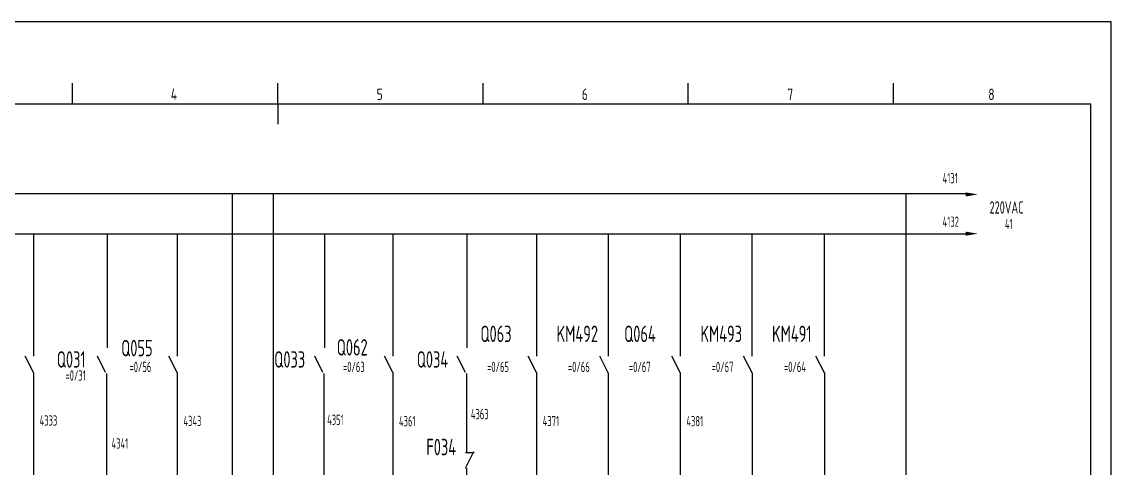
# Model space of a CAD drawing. Extents: x 590 to 9605, y -3741 to 975.
# Drawn here: x 4847.9 to 5113.2, y -1323.6 to -1214.8 of the extents above; entities that cross this region are included whole.
import ezdxf

# ---------------------------------------------------------------- set-up
doc = ezdxf.new("R2010")
doc.units = 0
doc.header["$LTSCALE"] = 2
doc.header["$MEASUREMENT"] = 0
doc.linetypes.add('DIVIDE', pattern=[1.25, 0.5, -0.25, 0, -0.25, 0, -0.25])
doc.layers.get('0').update_dxf_attribs({"linetype": 'CONTINUOUS'})
for name, color, linetype in [('01', 7, 'CONTINUOUS'), ('11', 3, 'CONTINUOUS'), ('CONTINUOUS', 7, 'CONTINUOUS'), ('DIVIDE', 1, 'DIVIDE')]:
    doc.layers.add(name, color=color, linetype=linetype)
doc.styles.add('ROMAN', font='ROMANC.shx', dxfattribs={"width": 0.7, "height": 0.7})
doc.styles.get("Standard").update_dxf_attribs({"font": 'isocp.shx', "width": 0.707, "bigfont": 'dfst.shx'})

msp = doc.modelspace()

# ---------------------------------------------------------------- linework, layer by layer
at = {"color": 1}
for p, q in [((4850.69, -1300.28), (4848.69, -1296.28)), ((4885.69, -1300.28), (4883.69, -1296.28)), ((4850.69, -1300.28), (4850.69, -1304.28)), ((4885.69, -1300.28), (4885.69, -1304.28)), ((4938.19, -1300.28), (4938.19, -1304.28)), ((4973.19, -1300.29), (4973.19, -1304.29)), ((4955.93, -1323.63), (4957.99, -1319.52))]:
    msp.add_line(p, q, dxfattribs=at)
at = {"layer": '01', "color": 1, "linetype": 'ByBlock', "ltscale": 2}
for p, q in [((4723.19, -1256.64), (5078.19, -1256.64)), ((4723.19, -1266.45), (5078.19, -1266.45)), ((4850.69, -1266.45), (4850.69, -1294.28)), ((4885.69, -1266.45), (4885.69, -1294.28)), ((4938.19, -1266.45), (4938.19, -1294.28)), ((4973.19, -1266.45), (4973.19, -1294.28)), ((4990.64, -1266.45), (4990.64, -1294.28)), ((5008.19, -1266.45), (5008.19, -1294.28)), ((5025.67, -1266.45), (5025.67, -1294.28)), ((5043.27, -1266.45), (5043.27, -1294.28)), ((4990.7, -1300.41), (4990.7, -1381.78)), ((5025.73, -1300.41), (5025.73, -1381.78)), ((5043.34, -1300.41), (5043.34, -1381.78)), ((4850.69, -1304.28), (4850.69, -1327.86)), ((4885.69, -1304.28), (4885.69, -1327.86)), ((4938.19, -1304.28), (4938.19, -1327.86)), ((4973.19, -1304.28), (4973.19, -1327.86)), ((5008.19, -1304.28), (5008.19, -1327.86))]:
    msp.add_line(p, q, dxfattribs=at)
at = {"layer": 'CONTINUOUS', "color": 3}
for p, q in [((5113.19, -1214.78), (4693.19, -1214.78)), ((5113.19, -1511.78), (5113.19, -1214.78))]:
    msp.add_line(p, q, dxfattribs=at)
at = {"layer": 'CONTINUOUS', "linetype": 'Continuous'}
for p, q in [((4860.19, -1234.78), (4860.19, -1229.78)), ((4960.19, -1234.78), (4960.19, -1229.78)), ((5010.19, -1234.78), (5010.19, -1229.78)), ((5060.19, -1234.78), (5060.19, -1229.78))]:
    msp.add_line(p, q, dxfattribs=at)
at = {"layer": 'CONTINUOUS'}
for p, q in [((4910.19, -1234.78), (4910.19, -1229.78)), ((4713.19, -1234.78), (5108.19, -1234.78)), ((4910.19, -1234.78), (4910.19, -1239.78)), ((5108.19, -1506.78), (5108.19, -1234.78))]:
    msp.add_line(p, q, dxfattribs=at)
at = {"layer": 'CONTINUOUS', "color": 0, "linetype": 'Continuous', "ltscale": 2}
for p, q in [((4899.16, -1382.25), (4899.16, -1256.64)), ((4909.14, -1382.25), (4909.14, -1256.64)), ((5063.19, -1256.64), (5063.19, -1381.78)), ((4868.61, -1266.45), (4868.61, -1294.28)), ((4921.56, -1266.45), (4921.56, -1294.28)), ((4956.27, -1266.45), (4956.27, -1294.28)), ((4868.27, -1300.28), (4866.27, -1296.28)), ((4921.21, -1300.28), (4919.21, -1296.28)), ((4955.93, -1300.28), (4953.93, -1296.28)), ((4868.48, -1300.51), (4868.48, -1327.95)), ((4921.42, -1300.51), (4921.42, -1327.95)), ((4956.14, -1300.51), (4956.14, -1319.84)), ((4956.14, -1323.59), (4956.14, -1345.52))]:
    msp.add_line(p, q, dxfattribs=at)
at = {"layer": 'CONTINUOUS', "color": 1}
for p, q in [((4850.69, -1292.28), (4850.69, -1296.28)), ((4885.69, -1292.28), (4885.69, -1296.28)), ((4938.19, -1292.28), (4938.19, -1296.28)), ((4973.19, -1292.29), (4973.19, -1296.29)), ((4990.64, -1292.29), (4990.64, -1296.29)), ((5008.19, -1292.28), (5008.19, -1296.28)), ((5025.67, -1292.29), (5025.67, -1296.29)), ((5043.27, -1292.29), (5043.27, -1296.29)), ((4938.19, -1300.28), (4936.19, -1296.28)), ((4973.19, -1300.29), (4971.19, -1296.29)), ((4990.7, -1300.41), (4988.64, -1296.29)), ((5008.19, -1300.28), (5006.19, -1296.28)), ((5025.73, -1300.41), (5023.67, -1296.29)), ((5043.34, -1300.41), (5041.27, -1296.29)), ((5008.19, -1300.28), (5008.19, -1304.28))]:
    msp.add_line(p, q, dxfattribs=at)
at = {"layer": 'CONTINUOUS', "color": 1, "ltscale": 2}
msp.add_line((4955.93, -1319.84), (4958, -1319.84), dxfattribs=at)
at = {"layer": 'DIVIDE', "color": 1}
for points in [[(5077.71, -1256.37), (5077.71, -1257.37), (5080.71, -1256.87)], [(5077.71, -1265.95), (5077.71, -1266.95), (5080.71, -1266.45)]]:
    msp.add_solid(points, dxfattribs=at)

# ---------------------------------------------------------------- texts
at = {"layer": '11', "char_height": 3.5, "attachment_point": 5}
for insert in [(4889.66, -1292.02), (4889.66, -1302.03)]:
    msp.add_mtext('\\A1;{\\C7;\\H0.5x;\\S^ ;}', dxfattribs=dict(at, insert=insert))
at = {"layer": 'CONTINUOUS', "linetype": 'Continuous', "style": 'ROMAN', "width": 0.7}
for s, p in [('4', (4884.14, -1233.84)), ('5', (4934.28, -1233.88)), ('6', (4984.26, -1233.88)), ('7', (5034.3, -1233.88)), ('8', (5083.24, -1233.88))]:
    msp.add_text(s, height=2.8, dxfattribs=at).set_placement(p)
at = {"layer": 'CONTINUOUS', "color": 1}
for s, height, width, p in [('4131', 2.5, 0.67, (5072.13, -1254.17)), ('220VAC', 3, 0.67, (5083.57, -1261.55)), ('4132', 2.5, 0.67, (5072.13, -1264.77)), ('41', 2.5, 0.67, (5087.3, -1265.32)), ('Q063', 4, 0.707, (4959.56, -1292.87)), ('KM492', 4, 0.707, (4978.11, -1292.87)), ('Q064', 4, 0.707, (4994.56, -1292.87)), ('KM493', 4, 0.707, (5013.13, -1292.87)), ('KM491', 4, 0.707, (5030.58, -1292.87)), ('Q062', 4, 0.707, (4924.56, -1296.16)), ('Q055', 4, 0.707, (4872.06, -1296.35)), ('=0/56', 2.5, 0.67, (4874.1, -1300.18)), ('=0/63', 2.5, 0.67, (4926.09, -1300.18)), ('=0/65', 2.5, 0.67, (4961.19, -1300.18)), ('=0/66', 2.5, 0.67, (4980.87, -1300.18)), ('=0/67', 2.5, 0.67, (4995.74, -1300.18)), ('=0/67', 2.5, 0.67, (5015.89, -1300.18)), ('=0/64', 2.5, 0.67, (5033.5, -1300.18)), ('4351', 2.5, 0.67, (4922.22, -1313.07)), ('4363', 2.5, 0.67, (4957.22, -1311.69)), ('4333', 2.5, 0.67, (4852.2, -1313.25)), ('4343', 2.5, 0.67, (4887.22, -1313.37)), ('4361', 2.5, 0.67, (4939.72, -1313.41)), ('4371', 2.5, 0.67, (4974.72, -1313.38)), ('4381', 2.5, 0.67, (5009.72, -1313.41)), ('4341', 2.5, 0.67, (4869.72, -1318.85))]:
    msp.add_text(s, height=height, dxfattribs=dict(at, width=width)).set_placement(p)
at = {"layer": 'CONTINUOUS', "color": 0, "linetype": 'Continuous', "ltscale": 2}
for s, height, width, p in [('Q031', 4, 0.707, (4856.39, -1299.11)), ('Q033', 4, 0.707, (4909.34, -1299.11)), ('Q034', 4, 0.707, (4944.05, -1299.11)), ('=0/31', 2.5, 0.67, (4858.5, -1302.28)), ('F034', 4, 0.707, (4946.37, -1320.47))]:
    msp.add_text(s, height=height, dxfattribs=dict(at, width=width)).set_placement(p)

doc.saveas('drawing.dxf')
